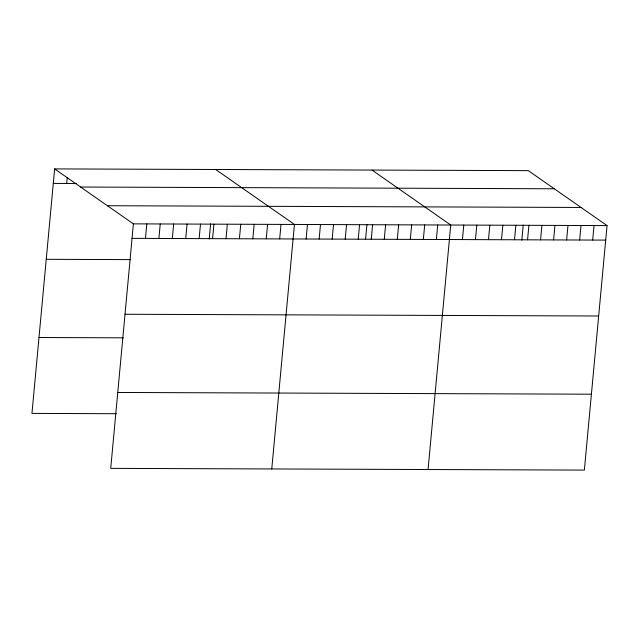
<?xml version="1.0" encoding="UTF-8"?>
<svg xmlns="http://www.w3.org/2000/svg" width="639" height="639" viewBox="0 0 639 639"><rect width="100%" height="100%" fill="white"/><g stroke="black" fill="none" stroke-linecap="round" stroke-linejoin="round"><path stroke-width="0.96" d="M54.635 168.904L133.399 223.858L110.715 468.363L584.365 470.096L607.05 225.599L528.285 170.637L54.635 168.904L31.95 413.401L116.306 413.713M66.704 183.457L67.247 177.658M145.476 238.419L146.818 223.906M158.895 238.467L160.237 223.954M172.314 238.515L173.656 224.009M185.733 238.563L187.083 224.057M199.152 238.611L200.502 224.105M209.225 239.026L210.63 223.85M212.571 238.659L213.921 224.153M225.998 238.714L227.34 224.201M239.417 238.762L240.759 224.249M252.836 238.81L254.178 224.305M266.255 238.858L267.597 224.353M279.674 238.906L281.024 224.401M271.759 468.954L294.443 224.449L215.67 169.495M306.121 239.002L307.463 224.497M319.149 239.05L320.49 224.545M332.168 239.098L333.518 224.593M345.196 239.146L346.546 224.64M358.223 239.194L359.565 224.688M365.524 239.601L366.938 224.425M371.251 239.242L372.593 224.736M384.271 239.29L385.621 224.784M397.298 239.337L398.64 224.832M410.326 239.385L411.668 224.88M423.345 239.433L424.695 224.928M436.373 239.481L437.723 224.976M428.066 469.521L450.743 225.024L371.978 170.07M462.428 239.577L463.77 225.072M475.448 239.625L476.798 225.12M488.476 239.673L489.825 225.168M501.503 239.721L502.845 225.216M514.523 239.769L515.873 225.263M521.831 240.176L523.237 224.992M527.55 239.817L528.9 225.311M540.578 239.865L541.92 225.359M553.606 239.913L554.948 225.407M566.625 239.96L567.975 225.455M579.653 240.008L581.003 225.503M592.68 240.056L594.022 225.551M53.285 183.409L76.289 183.497M80.626 187.035L554.277 188.777M107.408 205.726L581.059 207.459M133.399 223.858L607.05 225.599M132.057 238.363L605.708 240.104M46.248 259.306L130.604 259.618M125.012 314.26L598.663 316.001M38.987 337.504L123.343 337.815M117.76 392.458L591.41 394.199"/></g></svg>
